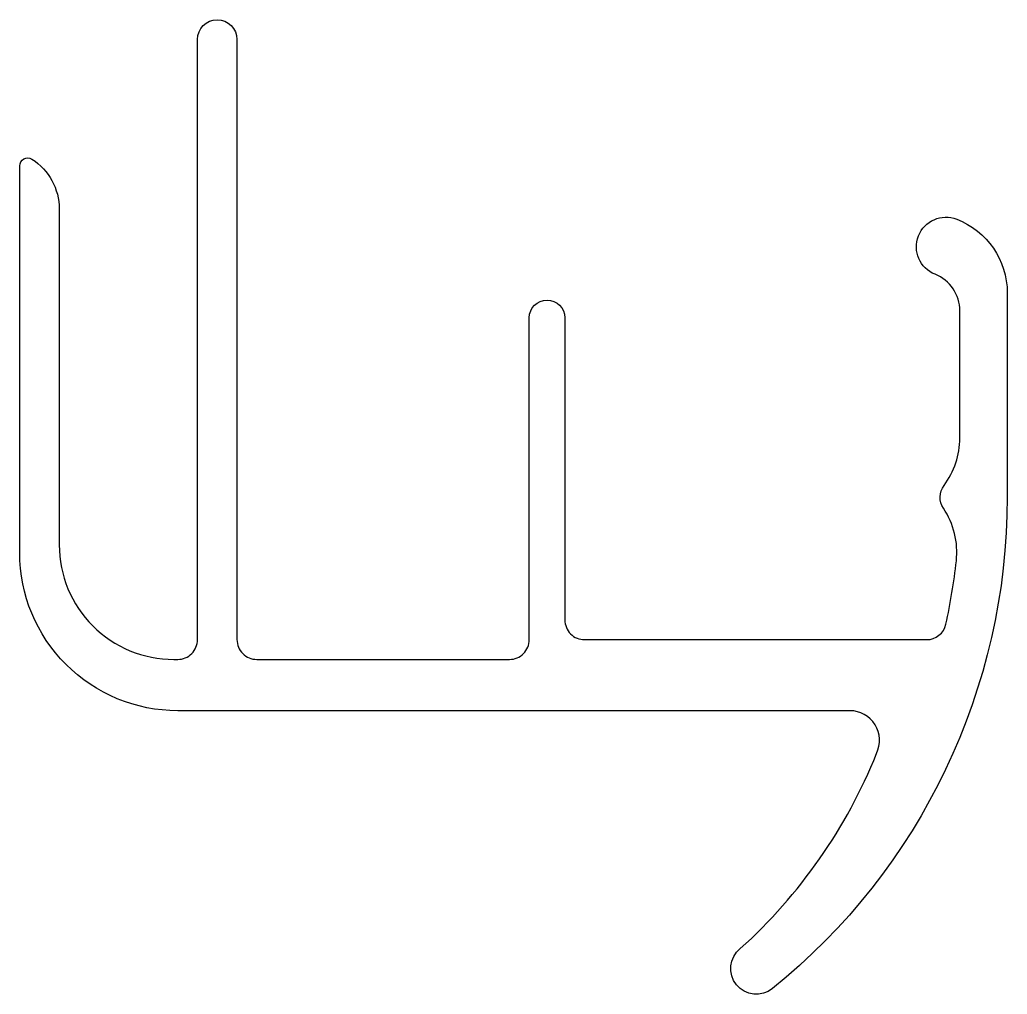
# Model space of a CAD drawing. Extents: x 159.2 to 184.2, y 207.2 to 231.9.
import ezdxf

# ---------------------------------------------------------------- set-up
doc = ezdxf.new("R2010")
doc.units = 0
doc.header["$LTSCALE"] = 15
doc.layers.get('0').update_dxf_attribs({"linetype": 'CONTINUOUS'})

msp = doc.modelspace()

# ---------------------------------------------------------------- linework, layer by layer
at = {"ltscale": 0.5}
msp.add_lwpolyline([(184.243, 219.805, -0.226499), (178.302, 207.362, -1), (177.485, 208.373, 0.114313), (180.934, 213.317, 0.555377), (180.261, 214.398), (163.243, 214.398, -0.414214), (159.243, 218.398), (159.243, 228.198, -0.592453), (159.551, 228.367, -0.255924), (160.243, 227.103), (160.243, 218.598, 0.414214), (163.143, 215.698), (163.243, 215.698, 0.414214), (163.743, 216.198), (163.743, 231.398, -1), (164.743, 231.398), (164.743, 216.198, 0.414214), (165.243, 215.698), (171.643, 215.698, 0.414214), (172.143, 216.198), (172.143, 224.348, -1), (173.043, 224.348), (173.043, 216.698, 0.414214), (173.543, 216.198), (182.202, 216.198, 0.351442), (182.69, 216.59, 0.027488), (182.955, 218.194, 0.176808), (182.628, 219.526, -0.318802), (182.643, 220.105, 0.162278), (183.043, 221.305), (183.043, 224.524, 0.306667), (182.415, 225.452, -0.993879), (182.963, 226.848, -0.310029), (184.243, 224.982)], format="xyb", close=True, dxfattribs=at)

doc.saveas('drawing.dxf')
